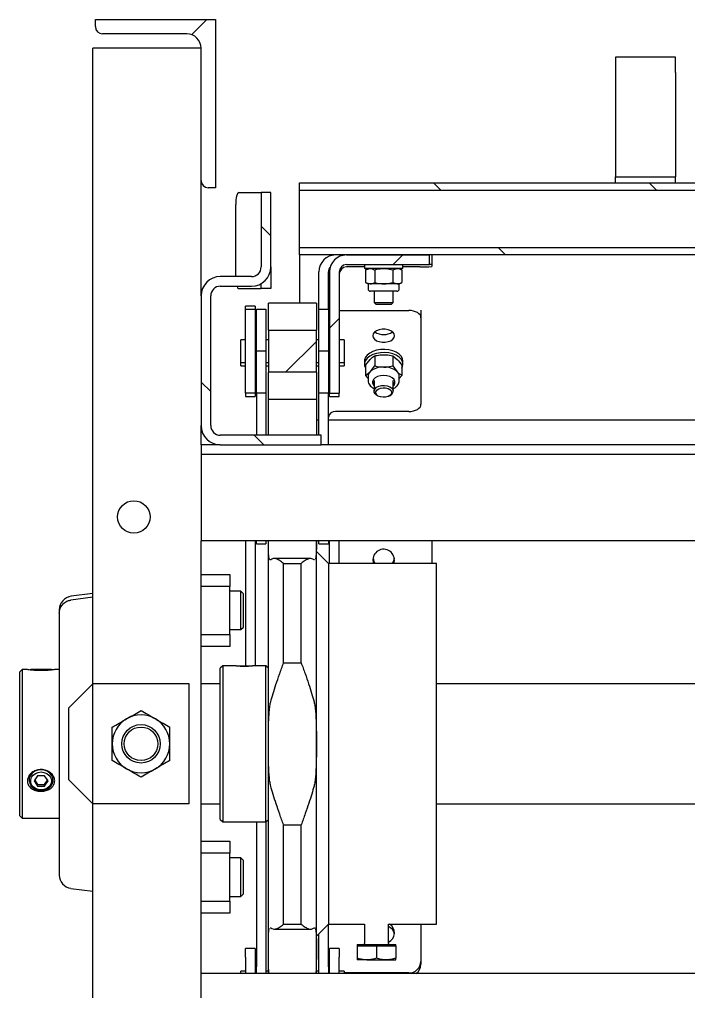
# Model space of a CAD drawing. Header units: millimetres. Extents: x 0 to 11880, y 0 to 8400.
# Drawn here: x 1480.4 to 1758.9, y 5195.1 to 5599.5 of the extents above; entities that cross this region are included whole.
import ezdxf

# ---------------------------------------------------------------- set-up
doc = ezdxf.new("R2010")
doc.units = ezdxf.units.MM
doc.header["$LTSCALE"] = 20

msp = doc.modelspace()

# ---------------------------------------------------------------- hatches: boundary and pattern name
at = {"linetype": 'Continuous', "lineweight": 18}
h = msp.add_hatch(dxfattribs=at)
h.set_pattern_fill('ANSI31', scale=20, style=0)
edge = h.paths.add_edge_path(flags=0)
edge.add_line((1562.02, 5599.53), (1512.02, 5599.53))
edge.add_line((1512.02, 5599.53), (1512.02, 5596.53))
edge.add_arc((1515.02, 5596.53), 3, 180, 270)
edge.add_line((1515.02, 5593.53), (1550.02, 5593.53))
edge.add_arc((1550.02, 5587.53), 6, 0, 90, ccw=False)
edge.add_line((1556.02, 5587.53), (1556.02, 5532.53))
edge.add_arc((1559.02, 5532.53), 3, 180, 270)
edge.add_line((1559.02, 5529.53), (1562.02, 5529.53))
edge.add_line((1562.02, 5529.53), (1562.02, 5599.53))
h = msp.add_hatch(dxfattribs=at)
h.set_pattern_fill('ANSI31', scale=20, angle=90, style=0)
h.paths.add_polyline_path([(1597.02, 5528.52), (1977.02, 5528.52), (1977.02, 5531.52), (1597.02, 5531.52)], flags=0)
h = msp.add_hatch(dxfattribs=at)
h.set_pattern_fill('ANSI31', scale=20, angle=90, style=0)
edge = h.paths.add_edge_path(flags=0)
edge.add_line((1564.02, 5422.53), (1606.02, 5422.53))
edge.add_line((1606.02, 5422.53), (1606.02, 5426.53))
edge.add_line((1606.02, 5426.53), (1564.02, 5426.53))
edge.add_arc((1564.02, 5430.53), 4, 180, 270, ccw=False)
edge.add_line((1560.02, 5430.53), (1560.02, 5484.53))
edge.add_arc((1564.02, 5484.53), 4, 90, 180, ccw=False)
edge.add_line((1564.02, 5488.53), (1577.02, 5488.53))
edge.add_arc((1577.02, 5496.53), 8, 270, 360)
edge.add_line((1585.02, 5496.53), (1585.02, 5527.53))
edge.add_line((1585.02, 5527.53), (1581.02, 5527.53))
edge.add_line((1581.02, 5527.53), (1581.02, 5496.53))
edge.add_arc((1577.02, 5496.53), 4, 270, 360, ccw=False)
edge.add_line((1577.02, 5492.53), (1564.02, 5492.53))
edge.add_arc((1564.02, 5484.53), 8, 90, 180)
edge.add_line((1556.02, 5484.53), (1556.02, 5430.53))
edge.add_arc((1564.02, 5430.53), 8, 180, 270)
h = msp.add_hatch(dxfattribs=at)
h.set_pattern_fill('ANSI31', scale=20, angle=90, style=0)
h.paths.add_polyline_path([(1597.02, 5501.52), (1977.02, 5501.52), (1977.02, 5504.52), (1597.02, 5504.52)], flags=0)
h = msp.add_hatch(dxfattribs=at)
h.set_pattern_fill('ANSI31', scale=20, style=0)
edge = h.paths.add_edge_path(flags=0)
edge.add_line((1609.52, 5494.52), (1609.52, 5444.02))
edge.add_line((1609.52, 5444.02), (1613.52, 5444.02))
edge.add_line((1613.52, 5444.02), (1613.52, 5494.52))
edge.add_arc((1616.52, 5494.52), 3, 90, 180, ccw=False)
edge.add_line((1616.52, 5497.52), (1651.14, 5497.52))
edge.add_line((1651.14, 5497.52), (1651.14, 5501.52))
edge.add_line((1651.14, 5501.52), (1616.52, 5501.52))
edge.add_arc((1616.52, 5494.52), 7, 90, 180)
h = msp.add_hatch(dxfattribs=at)
h.set_pattern_fill('ANSI31', scale=20, style=0)
h.paths.add_polyline_path([(1574.52, 5479.02), (1574.52, 5444.02), (1578.52, 5444.02), (1578.52, 5479.02)], flags=0)
h = msp.add_hatch(dxfattribs=at)
h.set_pattern_fill('ANSI31', scale=20, style=0)
h.paths.add_polyline_path([(1584.02, 5452.72), (1604.02, 5452.72), (1604.02, 5470.31), (1584.02, 5470.31)], flags=0)
h = msp.add_hatch(dxfattribs=at)
h.set_pattern_fill('ANSI31', scale=20, style=0)
h.paths.add_polyline_path([(1604.02, 5441.53), (1584.02, 5441.53), (1584.02, 5426.53), (1604.02, 5426.53)], flags=0)

# ---------------------------------------------------------------- linework, layer by layer
at = {"color": 7, "linetype": 'Continuous', "lineweight": 25}
for p, q in [((1512.02, 5596.53), (1512.02, 5599.53)), ((1512.02, 5599.53), (1562.02, 5599.53)), ((1562.02, 5599.53), (1562.02, 5529.53)), ((1550.02, 5593.53), (1515.02, 5593.53)), ((1511.02, 5323.13), (1511.02, 5587.53)), ((1556.02, 5587.53), (1511.02, 5587.53)), ((1556.02, 5532.53), (1556.02, 5587.53)), ((1753.52, 5583.78), (1728.52, 5583.78)), ((1728.52, 5583.78), (1728.52, 5577.43)), ((1753.52, 5577.43), (1753.52, 5583.78)), ((1728.52, 5577.43), (1728.52, 5534.05)), ((1753.52, 5577.43), (1753.52, 5534.05)), ((1728.52, 5534.05), (1753.52, 5534.05)), ((1728.52, 5531.52), (1728.52, 5534.05)), ((1753.52, 5531.52), (1753.52, 5534.05)), ((1556.02, 5484.53), (1556.02, 5532.53)), ((1562.02, 5529.53), (1559.02, 5529.53)), ((1597.02, 5528.52), (1597.02, 5531.52)), ((1597.02, 5531.52), (1977.02, 5531.52)), ((1571.73, 5527.53), (1580.85, 5527.53)), ((1580.85, 5527.53), (1581.02, 5527.53)), ((1581.02, 5527.53), (1581.02, 5496.53)), ((1585.02, 5527.53), (1581.02, 5527.53)), ((1585.02, 5496.53), (1585.02, 5527.53)), ((1597.02, 5528.52), (1977.02, 5528.52)), ((1597.02, 5525.52), (1597.02, 5528.52)), ((1597.02, 5507.52), (1597.02, 5525.52)), ((1570.44, 5492.53), (1570.44, 5522.53)), ((1597.02, 5504.52), (1597.02, 5507.52)), ((1597.02, 5501.52), (1597.02, 5504.52)), ((1977.02, 5504.52), (1597.02, 5504.52)), ((1977.02, 5501.52), (1597.02, 5501.52)), ((1597.02, 5501.52), (1597.02, 5495.42)), ((1616.52, 5501.52), (1651.14, 5501.52)), ((1651.14, 5497.52), (1651.14, 5501.52)), ((1652.02, 5501.52), (1652.02, 5497.52)), ((1616.52, 5497.52), (1651.14, 5497.52)), ((1624.02, 5497.52), (1624.02, 5495.92)), ((1640.02, 5495.92), (1640.02, 5497.52)), ((1652.02, 5497.52), (1651.14, 5497.52)), ((1652.02, 5497.52), (1652.02, 5496.68)), ((1585.02, 5496.53), (1585.02, 5487.53)), ((1597.02, 5495.42), (1597.02, 5487.02)), ((1605.02, 5479.02), (1605.02, 5494.52)), ((1609.02, 5479.02), (1609.02, 5494.52)), ((1609.58, 5496.26), (1609.52, 5495.35)), ((1609.52, 5494.52), (1609.52, 5444.02)), ((1613.52, 5494.52), (1613.52, 5444.02)), ((1624.02, 5496.55), (1616.52, 5496.55)), ((1640.02, 5495.92), (1624.02, 5495.92)), ((1625.52, 5495.92), (1624.51, 5495.34)), ((1624.51, 5495.34), (1626.39, 5495.92)), ((1624.51, 5495.34), (1624.51, 5490.06)), ((1628.27, 5495.34), (1628.27, 5490.06)), ((1635.77, 5495.34), (1637.65, 5495.92)), ((1635.77, 5495.34), (1635.77, 5490.06)), ((1639.52, 5495.34), (1638.52, 5495.92)), ((1639.52, 5495.34), (1639.52, 5490.06)), ((1647.02, 5496.55), (1640.02, 5496.55)), ((1577.02, 5492.53), (1564.02, 5492.53)), ((1581.02, 5487.53), (1581.02, 5489.6)), ((1624.51, 5490.06), (1625.52, 5489.48)), ((1624.51, 5490.06), (1626.39, 5489.48)), ((1625.52, 5489.48), (1625.52, 5487.44)), ((1626.39, 5489.48), (1625.52, 5489.48)), ((1632.02, 5489.48), (1626.39, 5489.48)), ((1637.65, 5489.48), (1632.02, 5489.48)), ((1635.77, 5490.06), (1637.65, 5489.48)), ((1638.52, 5489.48), (1637.65, 5489.48)), ((1638.52, 5489.48), (1639.52, 5490.06)), ((1638.52, 5487.44), (1638.52, 5489.48)), ((1564.02, 5488.53), (1577.02, 5488.53)), ((1571.73, 5487.53), (1580.85, 5487.53)), ((1581.02, 5487.53), (1580.85, 5487.53)), ((1585.02, 5487.53), (1581.02, 5487.53)), ((1597.02, 5487.02), (1597.02, 5481.52)), ((1637.5, 5486.42), (1626.54, 5486.42)), ((1628.02, 5486.42), (1628.02, 5481.81)), ((1636.02, 5481.81), (1636.02, 5486.42)), ((1556.02, 5484.53), (1556.02, 5430.53)), ((1560.02, 5430.53), (1560.02, 5484.53)), ((1604.02, 5481.52), (1584.02, 5481.52)), ((1584.02, 5470.31), (1584.02, 5481.52)), ((1604.02, 5481.52), (1604.02, 5470.31)), ((1628.02, 5481.81), (1628.71, 5481.12)), ((1628.02, 5481.81), (1636.02, 5481.81)), ((1628.71, 5481.12), (1635.33, 5481.12)), ((1635.33, 5481.12), (1636.02, 5481.81)), ((1578.52, 5480.23), (1574.52, 5480.23)), ((1574.52, 5479.02), (1574.52, 5480.23)), ((1574.52, 5479.02), (1578.52, 5479.02)), ((1574.52, 5444.02), (1574.52, 5479.02)), ((1578.52, 5480.23), (1578.52, 5479.02)), ((1578.52, 5479.02), (1578.52, 5444.02)), ((1579.02, 5461.52), (1579.02, 5479.02)), ((1579.02, 5479.02), (1583.02, 5479.02)), ((1583.02, 5479.02), (1583.02, 5461.52)), ((1605.02, 5461.52), (1605.02, 5479.02)), ((1605.02, 5479.02), (1609.02, 5479.02)), ((1609.02, 5479.02), (1609.02, 5461.52)), ((1613.52, 5478.42), (1642.52, 5478.42)), ((1647.52, 5478.61), (1647.52, 5475.42)), ((1647.52, 5475.42), (1647.52, 5439.4)), ((1584.02, 5470.31), (1604.02, 5470.31)), ((1584.02, 5470.31), (1584.02, 5452.72)), ((1604.02, 5452.72), (1604.02, 5470.31)), ((1574.52, 5466.27), (1572.52, 5466.27)), ((1572.52, 5456.77), (1572.52, 5466.27)), ((1579.02, 5466.27), (1578.52, 5466.27)), ((1584.02, 5466.27), (1583.02, 5466.27)), ((1605.02, 5466.27), (1604.02, 5466.27)), ((1609.52, 5466.27), (1609.02, 5466.27)), ((1615.52, 5466.27), (1613.52, 5466.27)), ((1615.52, 5466.27), (1615.52, 5456.77)), ((1583.02, 5461.52), (1579.02, 5461.52)), ((1579.02, 5444.02), (1579.02, 5461.52)), ((1583.02, 5461.52), (1583.02, 5444.02)), ((1609.02, 5461.52), (1605.02, 5461.52)), ((1605.02, 5444.02), (1605.02, 5461.52)), ((1609.02, 5461.52), (1609.02, 5444.02)), ((1572.52, 5456.77), (1574.52, 5456.77)), ((1572.52, 5455.41), (1572.52, 5456.77)), ((1578.52, 5456.77), (1579.02, 5456.77)), ((1583.02, 5456.77), (1584.02, 5456.77)), ((1604.02, 5456.77), (1605.02, 5456.77)), ((1609.02, 5456.77), (1609.52, 5456.77)), ((1613.52, 5456.77), (1615.52, 5456.77)), ((1615.52, 5456.77), (1615.52, 5455.41)), ((1624.02, 5457.41), (1624.02, 5456.13)), ((1624.51, 5455.67), (1626.39, 5458.08)), ((1628.27, 5459.57), (1628.27, 5455.35)), ((1635.77, 5459.57), (1637.65, 5458.08)), ((1635.77, 5459.57), (1635.77, 5455.35)), ((1640.02, 5456.13), (1640.02, 5457.41)), ((1572.52, 5455.41), (1574.52, 5455.41)), ((1578.52, 5455.41), (1579.02, 5455.41)), ((1583.02, 5455.41), (1584.02, 5455.41)), ((1604.02, 5452.72), (1584.02, 5452.72)), ((1584.02, 5441.53), (1584.02, 5452.72)), ((1604.02, 5455.41), (1605.02, 5455.41)), ((1604.02, 5452.72), (1604.02, 5441.53)), ((1609.02, 5455.41), (1609.52, 5455.41)), ((1613.52, 5455.41), (1615.52, 5455.41)), ((1615.52, 5455.41), (1615.52, 5455.41)), ((1624.51, 5455.67), (1624.51, 5451.45)), ((1624.51, 5451.45), (1626.39, 5452.93)), ((1635.77, 5455.35), (1637.65, 5452.93)), ((1639.52, 5455.67), (1639.52, 5451.45)), ((1625.52, 5450.13), (1624.51, 5451.45)), ((1625.52, 5450.98), (1625.52, 5449.35)), ((1628.02, 5449.35), (1628.02, 5444.85)), ((1636.02, 5444.85), (1636.02, 5449.35)), ((1639.52, 5451.45), (1638.52, 5450.15)), ((1638.52, 5449.35), (1638.52, 5450.98)), ((1627.75, 5446.05), (1628.02, 5445.67)), ((1636.02, 5445.67), (1636.31, 5446.1)), ((1578.52, 5444.02), (1574.52, 5444.02)), ((1574.52, 5444.02), (1574.52, 5442.7)), ((1574.52, 5442.69), (1574.52, 5442.7)), ((1574.52, 5442.69), (1578.52, 5442.69)), ((1578.52, 5444.02), (1578.52, 5442.7)), ((1578.52, 5442.7), (1578.52, 5442.69)), ((1583.02, 5444.02), (1579.02, 5444.02)), ((1579.02, 5444.02), (1579.02, 5426.53)), ((1583.02, 5444.02), (1583.02, 5426.53)), ((1584.02, 5426.53), (1584.02, 5441.53)), ((1584.02, 5441.53), (1604.02, 5441.53)), ((1604.02, 5441.53), (1604.02, 5426.53)), ((1605.02, 5426.53), (1605.02, 5444.02)), ((1609.02, 5444.02), (1605.02, 5444.02)), ((1609.02, 5422.53), (1609.02, 5444.02)), ((1609.52, 5444.02), (1613.52, 5444.02)), ((1609.52, 5442.7), (1609.52, 5444.02)), ((1609.52, 5442.69), (1609.52, 5442.7)), ((1609.52, 5442.69), (1613.52, 5442.69)), ((1613.52, 5442.7), (1613.52, 5444.02)), ((1613.52, 5442.7), (1613.52, 5442.69)), ((1629.37, 5443.04), (1629.83, 5442.8)), ((1634.21, 5442.8), (1634.66, 5443.04)), ((1642.52, 5436.4), (1612.02, 5436.4)), ((1604.02, 5433), (1605.02, 5433)), ((1609.02, 5433), (1965.02, 5433)), ((1556.02, 5422.53), (1556.02, 5430.53)), ((1606.02, 5426.53), (1564.02, 5426.53)), ((1604.02, 5426.53), (1584.02, 5426.53)), ((1606.02, 5422.53), (1606.02, 5426.53)), ((1564.02, 5422.53), (1556.02, 5422.53)), ((1556.02, 5422.53), (1556.02, 5421.53)), ((1556.02, 5421.53), (1556.02, 5418.53)), ((1564.02, 5422.53), (1606.02, 5422.53)), ((1968.02, 5422.53), (1606.02, 5422.53)), ((2018.02, 5418.53), (1556.02, 5418.53)), ((1556.02, 5418.53), (1556.02, 5412.53)), ((1556.02, 5412.53), (1556.02, 5385.53)), ((1556.02, 5385.53), (1556.02, 5382.53)), ((1556.02, 5152.75), (1556.02, 5382.53)), ((2018.02, 5382.53), (1556.02, 5382.53)), ((1574.52, 5382.53), (1574.52, 5330.63)), ((1578.52, 5382.53), (1578.52, 5330.63)), ((1579.02, 5381.31), (1579.02, 5382.53)), ((1579.02, 5381.31), (1583.02, 5381.31)), ((1583.02, 5382.53), (1583.02, 5381.31)), ((1584.02, 5298.13), (1584.02, 5382.53)), ((1604.02, 5298.13), (1604.02, 5382.53)), ((1605.02, 5381.31), (1605.02, 5382.53)), ((1605.02, 5381.31), (1609.02, 5381.31)), ((1609.02, 5382.53), (1609.02, 5381.31)), ((1609.52, 5373.13), (1609.52, 5382.53)), ((1613.52, 5373.13), (1613.52, 5382.53)), ((1652.02, 5382.53), (1652.02, 5373.13)), ((1609.02, 5373.13), (1604.02, 5378.13)), ((1585.01, 5374.72), (1584.78, 5374.69)), ((1601.69, 5375.2), (1586.34, 5375.2)), ((1590.37, 5331.89), (1590.37, 5373.18)), ((1590.37, 5373.18), (1597.67, 5373.18)), ((1597.67, 5331.89), (1597.67, 5373.18)), ((1654.02, 5373.13), (1609.02, 5373.13)), ((1609.02, 5373.13), (1609.02, 5223.13)), ((1654.02, 5223.13), (1654.02, 5373.13)), ((1556.02, 5368.63), (1568.02, 5368.63)), ((1568.02, 5368.63), (1568.02, 5363.63)), ((1568.02, 5363.63), (1556.02, 5363.63)), ((1568.02, 5343.63), (1568.02, 5363.63)), ((1511.02, 5360.73), (1501.94, 5359.54)), ((1572.62, 5361.63), (1568.02, 5361.63)), ((1573.72, 5360.53), (1572.62, 5361.63)), ((1572.62, 5345.63), (1572.62, 5361.63)), ((1573.72, 5346.73), (1573.72, 5360.53)), ((1511.02, 5359.18), (1501.84, 5357.97)), ((1497.02, 5353.93), (1497.02, 5352.43)), ((1497.02, 5352.43), (1497.02, 5243.51)), ((1556.02, 5343.63), (1568.02, 5343.63)), ((1568.02, 5345.63), (1572.62, 5345.63)), ((1568.02, 5343.63), (1568.02, 5338.63)), ((1572.62, 5345.63), (1573.72, 5346.73)), ((1568.02, 5338.63), (1556.02, 5338.63)), ((1590.37, 5331.89), (1597.67, 5331.89)), ((1481.52, 5329.03), (1480.42, 5327.93)), ((1480.42, 5327.93), (1480.42, 5268.33)), ((1483.75, 5329.03), (1481.52, 5329.03)), ((1481.52, 5329.03), (1481.52, 5267.23)), ((1485.1, 5329.03), (1484.93, 5328.86)), ((1489.42, 5329.03), (1485.1, 5329.03)), ((1493.74, 5329.03), (1489.42, 5329.03)), ((1493.91, 5328.86), (1493.74, 5329.03)), ((1497.02, 5329.03), (1495.03, 5329.03)), ((1565.02, 5330.63), (1564.02, 5329.63)), ((1564.02, 5266.63), (1564.02, 5329.63)), ((1570.62, 5330.63), (1565.02, 5330.63)), ((1565.02, 5330.63), (1565.02, 5265.63)), ((1570.71, 5330.63), (1577.33, 5330.63)), ((1583.02, 5330.63), (1577.38, 5330.63)), ((1584.02, 5329.63), (1583.02, 5330.63)), ((1583.02, 5265.63), (1583.02, 5330.63)), ((1511.02, 5323.13), (1501.02, 5313.13)), ((1511.02, 5273.13), (1511.02, 5323.13)), ((1551.02, 5323.13), (1511.02, 5323.13)), ((1551.02, 5273.13), (1551.02, 5323.13)), ((1564.02, 5323.13), (1556.02, 5323.13)), ((1920.02, 5323.13), (1654.02, 5323.13)), ((1501.02, 5283.13), (1501.02, 5313.13)), ((1584.02, 5213.26), (1584.02, 5298.13)), ((1604.02, 5213.26), (1604.02, 5298.13)), ((1487.98, 5284.84), (1486.53, 5282.68)), ((1486.53, 5282.68), (1487.98, 5280.51)), ((1486.78, 5283.05), (1487.98, 5281.25)), ((1490.86, 5284.84), (1487.98, 5284.84)), ((1492.31, 5282.68), (1490.86, 5284.84)), ((1490.86, 5281.25), (1492.06, 5283.05)), ((1490.86, 5280.51), (1492.31, 5282.68)), ((1501.02, 5283.13), (1511.02, 5273.13)), ((1487.98, 5280.51), (1487.98, 5281.25)), ((1487.98, 5281.25), (1490.86, 5281.25)), ((1487.98, 5280.51), (1490.86, 5280.51)), ((1490.86, 5280.51), (1490.86, 5281.25)), ((1511.02, 4947.53), (1511.02, 5273.13)), ((1551.02, 5273.13), (1511.02, 5273.13)), ((1556.02, 5273.13), (1564.02, 5273.13)), ((1654.02, 5273.13), (1920.02, 5273.13)), ((1480.42, 5268.33), (1481.52, 5267.23)), ((1481.52, 5267.23), (1497.02, 5267.23)), ((1564.02, 5266.63), (1565.02, 5265.63)), ((1583.02, 5265.63), (1584.02, 5266.63)), ((1565.02, 5265.63), (1583.02, 5265.63)), ((1579.02, 5265.63), (1579.02, 5205.3)), ((1583.02, 5265.63), (1583.02, 5205.3)), ((1590.37, 5264.37), (1597.67, 5264.37)), ((1590.37, 5223.08), (1590.37, 5264.37)), ((1597.67, 5223.08), (1597.67, 5264.37)), ((1556.02, 5257.63), (1568.02, 5257.63)), ((1568.02, 5257.63), (1568.02, 5252.63)), ((1568.02, 5252.63), (1556.02, 5252.63)), ((1568.02, 5232.63), (1568.02, 5252.63)), ((1572.62, 5250.63), (1568.02, 5250.63)), ((1573.72, 5249.53), (1572.62, 5250.63)), ((1572.62, 5234.63), (1572.62, 5250.63)), ((1573.72, 5235.73), (1573.72, 5249.53)), ((1501.84, 5238), (1511.02, 5236.8)), ((1568.02, 5234.63), (1572.62, 5234.63)), ((1572.62, 5234.63), (1573.72, 5235.73)), ((1556.02, 5232.63), (1568.02, 5232.63)), ((1568.02, 5232.63), (1568.02, 5227.63)), ((1568.02, 5227.63), (1556.02, 5227.63)), ((1590.37, 5223.08), (1597.67, 5223.08)), ((1604.02, 5218.13), (1609.02, 5223.13)), ((1609.02, 5223.13), (1624.02, 5223.13)), ((1609.02, 5205.3), (1609.02, 5223.13)), ((1624.02, 5223.13), (1624.02, 5215.03)), ((1634.02, 5223.13), (1654.02, 5223.13)), ((1634.02, 5215.03), (1634.02, 5223.13)), ((1647.52, 5223.13), (1647.52, 5207.6)), ((1586.35, 5221.06), (1601.69, 5221.06)), ((1603.03, 5221.53), (1603.26, 5221.57)), ((1605.02, 5205.3), (1605.02, 5219.13)), ((1621.02, 5214.63), (1621.02, 5214.03)), ((1621.02, 5214.63), (1637.02, 5214.63)), ((1621.02, 5214.03), (1621.02, 5208.94)), ((1621.02, 5214.03), (1625.02, 5214.03)), ((1625.02, 5214.03), (1629.02, 5214.03)), ((1629.02, 5214.03), (1629.02, 5208.94)), ((1629.02, 5214.03), (1633.02, 5214.03)), ((1633.02, 5214.03), (1637.02, 5214.03)), ((1637.02, 5214.03), (1637.02, 5214.63)), ((1637.02, 5214.03), (1637.02, 5208.94)), ((1578.52, 5212.94), (1574.52, 5212.94)), ((1574.52, 5209.34), (1574.52, 5212.94)), ((1578.52, 5212.94), (1578.52, 5209.34)), ((1584.02, 5202.53), (1584.02, 5213.26)), ((1604.02, 5202.53), (1604.02, 5213.26)), ((1613.52, 5212.95), (1609.52, 5212.95)), ((1609.52, 5209.34), (1609.52, 5212.95)), ((1613.52, 5212.95), (1613.52, 5209.34)), ((1574.52, 5209.34), (1574.52, 5202.53)), ((1578.52, 5209.34), (1578.52, 5202.53)), ((1609.52, 5202.53), (1609.52, 5209.34)), ((1613.52, 5202.53), (1613.52, 5209.34)), ((1625.02, 5208.23), (1621.02, 5208.23)), ((1625.02, 5208.23), (1633.02, 5208.23)), ((1633.02, 5208.23), (1637.02, 5208.23)), ((1647.52, 5207.6), (1647.52, 5206.39)), ((2018.02, 5202.53), (1556.02, 5202.53)), ((1574.52, 5203.49), (1572.52, 5203.49)), ((1572.52, 5202.53), (1572.52, 5203.49)), ((1579.02, 5203.49), (1578.52, 5203.49)), ((1579.02, 5202.53), (1579.02, 5205.3)), ((1583.02, 5205.3), (1583.02, 5202.53)), ((1584.02, 5203.49), (1583.02, 5203.49)), ((1605.02, 5203.49), (1604.02, 5203.49)), ((1605.02, 5202.53), (1605.02, 5205.3)), ((1609.02, 5205.3), (1609.02, 5202.53)), ((1609.52, 5203.49), (1609.02, 5203.49)), ((1615.52, 5203.49), (1613.52, 5203.49)), ((1615.52, 5203.49), (1615.52, 5202.53)), ((1642.52, 5202.84), (1615.52, 5202.84))]:
    msp.add_line(p, q, dxfattribs=at)
at = {"color": 7, "linetype": 'Continuous', "lineweight": 25, "flags": 128}
for points in [[(1571.73, 5527.53), (1571.48, 5527.43), (1571.24, 5527.15), (1571.01, 5526.68), (1570.82, 5526.06), (1570.66, 5525.3), (1570.54, 5524.44), (1570.46, 5523.5), (1570.44, 5522.53)], [(1570.96, 5488.53), (1571.01, 5488.37), (1571.24, 5487.91), (1571.48, 5487.62), (1571.73, 5487.53)], [(1609.52, 5481.25), (1609.34, 5481.19), (1609.02, 5481.08)], [(1647.52, 5475.42), (1647.42, 5476), (1647.14, 5476.56), (1646.68, 5477.08), (1646.05, 5477.54), (1645.3, 5477.91), (1644.43, 5478.19), (1643.49, 5478.36), (1642.52, 5478.42)], [(1627.52, 5467.91), (1627.7, 5467.15), (1628.23, 5466.45), (1629.07, 5465.87), (1630.15, 5465.46), (1631.38, 5465.24), (1632.66, 5465.24), (1633.89, 5465.46), (1634.97, 5465.87), (1635.8, 5466.45), (1636.34, 5467.15), (1636.52, 5467.91), (1636.34, 5468.67), (1635.8, 5469.37), (1634.97, 5469.95), (1633.89, 5470.37), (1632.66, 5470.59), (1631.38, 5470.59), (1630.15, 5470.37), (1629.07, 5469.95), (1628.23, 5469.37), (1627.7, 5468.67), (1627.52, 5467.91)], [(1640.02, 5457.41), (1639.83, 5458.44), (1639.28, 5459.43), (1638.39, 5460.32), (1637.2, 5461.07), (1635.77, 5461.65), (1634.16, 5462.04), (1632.45, 5462.21), (1630.72, 5462.15), (1629.06, 5461.87), (1627.53, 5461.39), (1626.21, 5460.71), (1625.16, 5459.89), (1624.44, 5458.94), (1624.07, 5457.93), (1624.02, 5457.41)], [(1640.02, 5456.13), (1639.83, 5457.16), (1639.28, 5458.15), (1638.39, 5459.04), (1637.2, 5459.79), (1635.77, 5460.37), (1634.16, 5460.76), (1632.45, 5460.93), (1630.72, 5460.87), (1629.06, 5460.59), (1627.53, 5460.11), (1626.21, 5459.43), (1625.16, 5458.61), (1624.44, 5457.66), (1624.07, 5456.65), (1624.07, 5455.61), (1624.44, 5454.6), (1624.51, 5454.47)], [(1639.52, 5454.47), (1639.83, 5455.1), (1640.02, 5456.13)], [(1636.02, 5447.04), (1636.31, 5447.36), (1636.69, 5448.13), (1636.69, 5448.94), (1636.31, 5449.71), (1635.58, 5450.39), (1634.57, 5450.91), (1633.35, 5451.25), (1632.02, 5451.36), (1630.69, 5451.25), (1629.47, 5450.91), (1628.46, 5450.39), (1627.73, 5449.71), (1627.35, 5448.94), (1627.35, 5448.13), (1627.73, 5447.36), (1628.02, 5447.04)], [(1627.35, 5448.94), (1627.73, 5448.17), (1628.02, 5447.85)], [(1636.02, 5447.85), (1636.31, 5448.17), (1636.68, 5448.94)], [(1629.37, 5443.04), (1629.09, 5443.21), (1628.42, 5443.8), (1628.06, 5444.49), (1628.06, 5445.2), (1628.42, 5445.89), (1629.09, 5446.48), (1630.02, 5446.93), (1631.13, 5447.19), (1632.32, 5447.24), (1633.48, 5447.08), (1634.51, 5446.72), (1635.32, 5446.2), (1635.84, 5445.55), (1636.02, 5444.85), (1636.02, 5444.85)], [(1635.33, 5444.29), (1635.15, 5443.65), (1634.63, 5443.07), (1633.83, 5442.63), (1632.83, 5442.37), (1631.75, 5442.31), (1630.69, 5442.47), (1629.78, 5442.83), (1629.11, 5443.35), (1628.75, 5443.97), (1628.75, 5444.62), (1629.11, 5445.24), (1629.78, 5445.76), (1630.69, 5446.11), (1631.75, 5446.27), (1632.83, 5446.22), (1633.83, 5445.96), (1634.63, 5445.51), (1635.15, 5444.94), (1635.33, 5444.29)], [(1642.52, 5436.4), (1643.49, 5436.46), (1644.43, 5436.63), (1645.3, 5436.91), (1646.05, 5437.28), (1646.68, 5437.74), (1647.14, 5438.26), (1647.42, 5438.82), (1647.52, 5439.4)], [(1627.52, 5374.74), (1627.7, 5373.53), (1627.85, 5373.13)], [(1489.42, 5287.35), (1488.07, 5287.18), (1486.82, 5286.71), (1485.76, 5285.97), (1484.98, 5285.01), (1484.52, 5283.9), (1484.43, 5282.72), (1484.71, 5281.57), (1485.33, 5280.52), (1486.26, 5279.66), (1487.43, 5279.04), (1488.74, 5278.73), (1490.1, 5278.73), (1491.41, 5279.04), (1492.57, 5279.66), (1493.5, 5280.52), (1494.13, 5281.57), (1494.41, 5282.72), (1494.31, 5283.9), (1493.86, 5285.01), (1493.07, 5285.97), (1492.02, 5286.71), (1490.77, 5287.18), (1489.42, 5287.35)], [(1489.42, 5278.93), (1488.2, 5279.08), (1487.08, 5279.53), (1486.15, 5280.23), (1485.49, 5281.12), (1485.14, 5282.14), (1485.14, 5283.21), (1485.49, 5284.23), (1486.15, 5285.13), (1487.08, 5285.83), (1488.2, 5286.27), (1489.42, 5286.42), (1490.64, 5286.27), (1491.76, 5285.83), (1492.69, 5285.13), (1493.35, 5284.23), (1493.7, 5283.21), (1493.7, 5282.14), (1493.35, 5281.12), (1492.69, 5280.23), (1491.76, 5279.53), (1490.64, 5279.08), (1489.42, 5278.93)], [(1609.02, 5203.75), (1609.08, 5203.57), (1609.15, 5203.49)]]:
    msp.add_lwpolyline(points, dxfattribs=at)
at = {"color": 7, "linetype": 'Continuous', "lineweight": 25}
for centre, radius in [((1528.02, 5392.53), 6.75), ((1531.02, 5298.13), 8), ((1531.02, 5298.13), 7)]:
    msp.add_circle(centre, radius, dxfattribs=at)
for centre, radius, start, end in [((1515.02, 5596.53), 3, 180, 270), ((1550.02, 5587.53), 6, 0, 90), ((1559.02, 5532.53), 3, 180, 270), ((1612.02, 5494.52), 7, 90, 180), ((1616.52, 5494.52), 7, 90, 180), ((1616.52, 5494.52), 3, 90, 180), ((1577.02, 5496.53), 4, 270, 0), ((1577.02, 5496.53), 8, 270, 0), ((1612.02, 5494.52), 3, 137.0107, 180), ((1616.52, 5493.55), 3, 89.9905, 179.9905), ((1648.27, 5545.29), 48.75, 268.5317, 274.4127), ((1564.02, 5484.53), 8, 90, 180), ((1564.02, 5484.53), 4, 90, 180), ((1626.54, 5487.44), 1.02, 180, 270), ((1637.5, 5487.44), 1.02, 270, 0), ((1611.1, 5475.99), 2.08, 139.3857, 179.3056), ((1631.76, 5474.08), 5.67, 233.5883, 272.6237), ((1632.28, 5474.08), 5.67, 267.3763, 306.4117), ((1628.35, 5450.89), 2.83, 133.7857, 178.0978), ((1631.63, 5446.92), 7.98, 87.1802, 131.0438), ((1632.41, 5446.92), 7.98, 48.9562, 92.8198), ((1635.69, 5450.89), 2.83, 1.9022, 46.2143), ((1633.82, 5445.09), 2.21, 292.3591, 353.7054), ((1611.75, 5433.67), 2.75, 84.3632, 172.9462), ((1564.02, 5430.53), 8, 180, 270), ((1564.02, 5430.53), 4, 180, 270), ((1631.99, 5374.64), 4.47, 340.1448, 178.7818), ((1631.72, 5375.99), 4.2, 188.73, 222.8661), ((1632.32, 5375.99), 4.2, 317.1339, 351.27), ((1502.68, 5353.93), 5.66, 97.5, 180), ((1574.02, 5363.03), 32.58, 264.0105, 275.915), ((1531.02, 5298.13), 12, 120, 180), ((1531.02, 5298.13), 12, 60, 120), ((1531.02, 5298.13), 12, 0, 60), ((1531.02, 5298.13), 12, 180, 240), ((1531.02, 5298.13), 12, 300, 0), ((1531.02, 5298.13), 12, 240, 300), ((1502.57, 5243.51), 5.55, 180, 262.5), ((1632.31, 5219.5), 4.2, 294.0579, 59.5753), ((1632.23, 5218.23), 4.29, 9.0088, 65.4211), ((1623.62, 5215.03), 0.4, 270, 0), ((1634.42, 5215.03), 0.4, 180, 270), ((1642.63, 5207.72), 4.89, 268.644, 358.5765), ((1642.81, 5206.43), 4.71, 304.1061, 359.5114)]:
    msp.add_arc(centre, radius, start, end, dxfattribs=at)
for points, knots in [([(1626.39, 5495.92), (1626.43, 5495.92), (1627.07, 5495.91), (1627.69, 5495.61), (1628.27, 5495.34)], [0, 0, 0, 0, 0.0702148, 1, 1, 1, 1]), ([(1628.27, 5495.34), (1628.58, 5495.42), (1629.8, 5495.76), (1631.08, 5495.85), (1632.02, 5495.92)], [0, 0, 0, 0, 0.257551, 1, 1, 1, 1]), ([(1632.02, 5495.92), (1632.36, 5495.91), (1633.63, 5495.88), (1634.87, 5495.56), (1635.77, 5495.34)], [0, 0, 0, 0, 0.268634, 1, 1, 1, 1]), ([(1637.65, 5495.92), (1637.69, 5495.92), (1638.33, 5495.91), (1638.95, 5495.61), (1639.52, 5495.34)], [0, 0, 0, 0, 0.070215, 1, 1, 1, 1]), ([(1626.39, 5489.48), (1626.43, 5489.48), (1627.07, 5489.49), (1627.69, 5489.78), (1628.27, 5490.06)], [0, 0, 0, 0, 0.070215, 1, 1, 1, 1]), ([(1628.27, 5490.06), (1628.58, 5489.97), (1629.8, 5489.63), (1631.08, 5489.54), (1632.02, 5489.48)], [0, 0, 0, 0, 0.2575513, 1, 1, 1, 1]), ([(1632.02, 5489.48), (1632.36, 5489.49), (1633.63, 5489.52), (1634.87, 5489.83), (1635.77, 5490.06)], [0, 0, 0, 0, 0.268634, 1, 1, 1, 1]), ([(1637.65, 5489.48), (1637.69, 5489.48), (1638.33, 5489.49), (1638.95, 5489.78), (1639.52, 5490.06)], [0, 0, 0, 0, 0.070215, 1, 1, 1, 1]), ([(1626.39, 5458.08), (1626.43, 5458.13), (1627.07, 5458.78), (1627.69, 5459.19), (1628.27, 5459.57)], [0, 0, 0, 0, 0.070215, 1, 1, 1, 1]), ([(1628.27, 5459.57), (1628.58, 5459.64), (1629.8, 5459.91), (1631.08, 5459.98), (1632.02, 5460.03)], [0, 0, 0, 0, 0.2575513, 1, 1, 1, 1]), ([(1632.02, 5460.03), (1632.36, 5460.03), (1633.63, 5460), (1634.87, 5459.75), (1635.77, 5459.57)], [0, 0, 0, 0, 0.268634, 1, 1, 1, 1]), ([(1637.65, 5458.08), (1637.69, 5458.04), (1638.33, 5457.37), (1638.95, 5456.49), (1639.52, 5455.67)], [0, 0, 0, 0, 0.0702148, 1, 1, 1, 1]), ([(1626.39, 5452.93), (1626.43, 5452.98), (1627.07, 5453.64), (1627.69, 5454.53), (1628.27, 5455.35)], [0, 0, 0, 0, 0.0702148, 1, 1, 1, 1]), ([(1628.27, 5455.35), (1628.58, 5455.28), (1629.8, 5455), (1631.08, 5454.93), (1632.02, 5454.88)], [0, 0, 0, 0, 0.257551, 1, 1, 1, 1]), ([(1632.02, 5454.88), (1632.36, 5454.89), (1633.63, 5454.91), (1634.87, 5455.16), (1635.77, 5455.35)], [0, 0, 0, 0, 0.268634, 1, 1, 1, 1]), ([(1637.65, 5452.93), (1637.69, 5452.89), (1638.33, 5452.23), (1638.95, 5451.82), (1639.52, 5451.45)], [0, 0, 0, 0, 0.070215, 1, 1, 1, 1]), ([(1625.54, 5449.33), (1625.53, 5449.29), (1625.48, 5448.92), (1625.7, 5448.23), (1626.17, 5447.35), (1626.95, 5446.59), (1627.58, 5446.11), (1628, 5445.94), (1628.02, 5445.93)], [0, 0, 0, 0, 0.032844, 0.265903, 0.496916, 0.735693, 0.985873, 1, 1, 1, 1]), ([(1636.02, 5445.96), (1636.23, 5446.06), (1636.84, 5446.36), (1637.57, 5447.01), (1638.18, 5447.86), (1638.5, 5448.66), (1638.48, 5449.16), (1638.48, 5449.34)], [0, 0, 0, 0, 0.140157, 0.406748, 0.641302, 0.866126, 1, 1, 1, 1]), ([(1584.64, 5374.66), (1584.54, 5374.79), (1584.35, 5375.05), (1584.19, 5376.14), (1584.09, 5377.71), (1584.03, 5379.8), (1584.02, 5381.5), (1584.02, 5382.47), (1584.02, 5382.53)], [0, 0, 0, 0, 0.1996497, 0.3936681, 0.5932929, 0.7877225, 0.9877433, 1, 1, 1, 1]), ([(1604.02, 5382.53), (1604.02, 5381.91), (1604.01, 5380.5), (1603.98, 5378.58), (1603.91, 5376.81), (1603.78, 5375.47), (1603.62, 5375.04), (1603.54, 5374.83)], [0, 0, 0, 0, 0.151726, 0.347121, 0.562877, 0.784925, 1, 1, 1, 1]), ([(1590.37, 5373.18), (1589.81, 5373.61), (1588.69, 5374.48), (1587.23, 5375.12), (1585.95, 5375.3), (1585.32, 5374.92), (1585.01, 5374.72)], [0, 0, 0, 0, 0.244841, 0.491556, 0.744588, 1, 1, 1, 1]), ([(1603.03, 5374.72), (1602.73, 5374.91), (1602.13, 5375.29), (1600.88, 5375.14), (1599.41, 5374.52), (1598.25, 5373.62), (1597.67, 5373.18)], [0, 0, 0, 0, 0.244509, 0.49122, 0.744545, 1, 1, 1, 1]), ([(1603.26, 5374.66), (1603.25, 5374.65), (1603.18, 5374.6), (1603.1, 5374.67), (1603.03, 5374.72)], [0, 0, 0, 0, 0.263971, 1, 1, 1, 1]), ([(1497.02, 5352.43), (1497.04, 5352.78), (1497.09, 5353.75), (1497.67, 5355.28), (1498.89, 5356.74), (1500.36, 5357.66), (1501.41, 5357.88), (1501.84, 5357.97)], [0, 0, 0, 0, 0.128184, 0.36429, 0.599732, 0.834046, 1, 1, 1, 1]), ([(1585.01, 5315.67), (1585.31, 5316.76), (1585.91, 5318.94), (1587.16, 5322.82), (1588.63, 5327.09), (1589.79, 5330.28), (1590.37, 5331.89)], [0, 0, 0, 0, 0.244509, 0.49122, 0.744545, 1, 1, 1, 1]), ([(1597.67, 5331.89), (1598.23, 5330.35), (1599.35, 5327.26), (1600.81, 5323.03), (1602.09, 5319.08), (1602.72, 5316.81), (1603.03, 5315.67)], [0, 0, 0, 0, 0.244841, 0.491556, 0.744588, 1, 1, 1, 1]), ([(1493.64, 5328.83), (1493.22, 5328.78), (1492.33, 5328.69), (1490.55, 5328.58), (1488.55, 5328.57), (1486.61, 5328.68), (1484.99, 5328.85), (1484.03, 5328.98), (1483.65, 5329.04), (1483.75, 5329.03), (1483.75, 5329.03)], [0, 0, 0, 0, 0.122778, 0.26625, 0.416964, 0.570379, 0.72199, 0.865941, 0.997532, 1, 1, 1, 1]), ([(1495.03, 5329.02), (1495.03, 5329.02), (1495.04, 5329.02), (1494.51, 5328.94), (1493.9, 5328.86), (1493.64, 5328.83)], [0, 0, 0, 0, 0.268276, 0.680091, 1, 1, 1, 1]), ([(1584.02, 5298.13), (1584.02, 5299.12), (1584.02, 5301.14), (1584.06, 5304.21), (1584.13, 5307.28), (1584.27, 5310.19), (1584.49, 5312.78), (1584.74, 5314.55), (1584.94, 5315.41), (1585.01, 5315.67)], [0, 0, 0, 0, 0.1408378, 0.2848437, 0.443855, 0.6075039, 0.7660134, 0.929164, 1, 1, 1, 1]), ([(1603.03, 5315.67), (1603.16, 5315.07), (1603.43, 5313.84), (1603.68, 5311.44), (1603.85, 5308.67), (1603.95, 5305.63), (1604, 5302.34), (1604.02, 5299.81), (1604.02, 5298.39), (1604.02, 5298.13)], [0, 0, 0, 0, 0.1579709, 0.3205315, 0.4785077, 0.6410488, 0.7993598, 0.9622233, 1, 1, 1, 1]), ([(1525.02, 5308.52), (1525.16, 5308.6), (1526.24, 5309.22), (1528.27, 5310.4), (1530.1, 5311.45), (1531.02, 5311.98)], [0, 0, 0, 0, 0.070099, 0.530789, 1, 1, 1, 1]), ([(1531.02, 5311.98), (1531.99, 5311.42), (1533.96, 5310.29), (1535.99, 5309.11), (1537.02, 5308.52)], [0, 0, 0, 0, 0.495458, 1, 1, 1, 1]), ([(1519.02, 5305.06), (1519.99, 5305.62), (1521.96, 5306.75), (1523.99, 5307.93), (1525.02, 5308.52)], [0, 0, 0, 0, 0.495458, 1, 1, 1, 1]), ([(1537.02, 5308.52), (1537.16, 5308.44), (1538.24, 5307.82), (1540.27, 5306.64), (1542.1, 5305.59), (1543.02, 5305.06)], [0, 0, 0, 0, 0.0700986, 0.5307888, 1, 1, 1, 1]), ([(1519.02, 5298.13), (1519.02, 5298.76), (1519.02, 5301.1), (1519.02, 5303.39), (1519.02, 5305.06)], [0, 0, 0, 0, 0.268634, 1, 1, 1, 1]), ([(1543.02, 5298.13), (1543.02, 5298.76), (1543.02, 5301.1), (1543.02, 5303.39), (1543.02, 5305.06)], [0, 0, 0, 0, 0.268634, 1, 1, 1, 1]), ([(1519.02, 5291.2), (1519.02, 5291.78), (1519.02, 5294.04), (1519.02, 5296.38), (1519.02, 5298.13)], [0, 0, 0, 0, 0.257551, 1, 1, 1, 1]), ([(1543.02, 5291.2), (1543.02, 5291.78), (1543.02, 5294.04), (1543.02, 5296.38), (1543.02, 5298.13)], [0, 0, 0, 0, 0.2575513, 1, 1, 1, 1]), ([(1585.01, 5280.58), (1584.88, 5281.19), (1584.61, 5282.41), (1584.36, 5284.82), (1584.18, 5287.58), (1584.09, 5290.63), (1584.03, 5293.91), (1584.02, 5296.44), (1584.02, 5297.86), (1584.02, 5298.13)], [0, 0, 0, 0, 0.157971, 0.320531, 0.478508, 0.641049, 0.79936, 0.962223, 1, 1, 1, 1]), ([(1604.02, 5298.13), (1604.02, 5297.13), (1604.01, 5295.12), (1603.98, 5292.05), (1603.91, 5288.97), (1603.77, 5286.06), (1603.55, 5283.47), (1603.3, 5281.7), (1603.09, 5280.84), (1603.03, 5280.58)], [0, 0, 0, 0, 0.140838, 0.284844, 0.443855, 0.607504, 0.766013, 0.929164, 1, 1, 1, 1]), ([(1525.02, 5287.73), (1524.88, 5287.82), (1523.8, 5288.44), (1521.77, 5289.61), (1519.94, 5290.67), (1519.02, 5291.2)], [0, 0, 0, 0, 0.0700986, 0.5307888, 1, 1, 1, 1]), ([(1543.02, 5291.2), (1542.04, 5290.64), (1540.08, 5289.5), (1538.04, 5288.33), (1537.02, 5287.73)], [0, 0, 0, 0, 0.495458, 1, 1, 1, 1]), ([(1495.02, 5281.95), (1494.87, 5281.49), (1494.56, 5280.58), (1493.44, 5279.5), (1491.94, 5278.71), (1490.07, 5278.31), (1488.05, 5278.4), (1486.16, 5279.01), (1484.68, 5280.08), (1483.83, 5281.48), (1483.66, 5282.98), (1484.07, 5284.41), (1484.98, 5285.7), (1486.34, 5286.74), (1488.11, 5287.4), (1490.1, 5287.5), (1492.07, 5286.97), (1493.72, 5285.88), (1494.79, 5284.42), (1495.16, 5283.04), (1495.06, 5282.25), (1495.02, 5281.95)], [0, 0, 0, 0, 0.04931, 0.097619, 0.149843, 0.206072, 0.264772, 0.324075, 0.382186, 0.436724, 0.486452, 0.533316, 0.580802, 0.631596, 0.686572, 0.744656, 0.803943, 0.862697, 0.918713, 0.970016, 1, 1, 1, 1]), ([(1531.02, 5284.27), (1530.04, 5284.83), (1528.08, 5285.97), (1526.04, 5287.14), (1525.02, 5287.73)], [0, 0, 0, 0, 0.495458, 1, 1, 1, 1]), ([(1537.02, 5287.73), (1536.88, 5287.65), (1535.8, 5287.03), (1533.77, 5285.86), (1531.94, 5284.8), (1531.02, 5284.27)], [0, 0, 0, 0, 0.070099, 0.530789, 1, 1, 1, 1]), ([(1590.37, 5264.37), (1589.81, 5265.9), (1588.69, 5268.99), (1587.23, 5273.23), (1585.95, 5277.18), (1585.32, 5279.44), (1585.01, 5280.58)], [0, 0, 0, 0, 0.244841, 0.491556, 0.744588, 1, 1, 1, 1]), ([(1603.03, 5280.58), (1602.73, 5279.49), (1602.13, 5277.31), (1600.88, 5273.44), (1599.41, 5269.16), (1598.25, 5265.97), (1597.67, 5264.37)], [0, 0, 0, 0, 0.244509, 0.49122, 0.744545, 1, 1, 1, 1]), ([(1585.01, 5221.53), (1585.31, 5221.34), (1585.91, 5220.97), (1587.16, 5221.11), (1588.63, 5221.73), (1589.79, 5222.63), (1590.37, 5223.08)], [0, 0, 0, 0, 0.244509, 0.49122, 0.744545, 1, 1, 1, 1]), ([(1597.67, 5223.08), (1598.23, 5222.65), (1599.35, 5221.78), (1600.81, 5221.13), (1602.09, 5220.95), (1602.72, 5221.34), (1603.03, 5221.53)], [0, 0, 0, 0, 0.244841, 0.491556, 0.744588, 1, 1, 1, 1]), ([(1584.02, 5213.26), (1584.02, 5214.04), (1584.02, 5215.62), (1584.06, 5217.68), (1584.13, 5219.44), (1584.26, 5220.78), (1584.42, 5221.21), (1584.5, 5221.42)], [0, 0, 0, 0, 0.183858, 0.371853, 0.579435, 0.793072, 1, 1, 1, 1]), ([(1584.78, 5221.59), (1584.79, 5221.61), (1584.85, 5221.66), (1584.94, 5221.59), (1585.01, 5221.53)], [0, 0, 0, 0, 0.263971, 1, 1, 1, 1]), ([(1603.4, 5221.59), (1603.5, 5221.46), (1603.69, 5221.21), (1603.85, 5220.11), (1603.95, 5218.54), (1604, 5216.46), (1604.02, 5214.61), (1604.02, 5213.47), (1604.02, 5213.26)], [0, 0, 0, 0, 0.193059, 0.380673, 0.573708, 0.76172, 0.955138, 1, 1, 1, 1]), ([(1584.22, 5202.53), (1584.21, 5202.69), (1584.15, 5204), (1584.09, 5206.41), (1584.03, 5209.64), (1584.02, 5211.88), (1584.02, 5213.04), (1584.02, 5213.26)], [0, 0, 0, 0, 0.042592, 0.341002, 0.631645, 0.930647, 1, 1, 1, 1]), ([(1604.02, 5213.26), (1604.02, 5212.43), (1604.01, 5210.75), (1603.98, 5207.84), (1603.92, 5205.07), (1603.84, 5203.24), (1603.81, 5202.53)], [0, 0, 0, 0, 0.258669, 0.523157, 0.815202, 1, 1, 1, 1]), ([(1625.02, 5208.23), (1624.73, 5208.23), (1623.38, 5208.27), (1622.06, 5208.64), (1621.02, 5208.94)], [0, 0, 0, 0, 0.214378, 1, 1, 1, 1]), ([(1621.02, 5208.94), (1621.02, 5208.74), (1621.02, 5208.34), (1621.02, 5208.26), (1621.02, 5208.23)], [0, 0, 0, 0, 0.495458, 1, 1, 1, 1]), ([(1629.02, 5208.94), (1628.77, 5208.86), (1627.47, 5208.44), (1626.12, 5208.32), (1625.02, 5208.23)], [0, 0, 0, 0, 0.188696, 1, 1, 1, 1]), ([(1633.02, 5208.23), (1632.92, 5208.23), (1632.21, 5208.23), (1630.85, 5208.39), (1629.63, 5208.76), (1629.02, 5208.94)], [0, 0, 0, 0, 0.070086, 0.530782, 1, 1, 1, 1]), ([(1637.02, 5208.94), (1636.37, 5208.74), (1635.06, 5208.34), (1633.7, 5208.26), (1633.02, 5208.23)], [0, 0, 0, 0, 0.495458, 1, 1, 1, 1]), ([(1637.02, 5208.23), (1637.02, 5208.23), (1637.02, 5208.23), (1637.02, 5208.39), (1637.02, 5208.76), (1637.02, 5208.94)], [0, 0, 0, 0, 0.070086, 0.530782, 1, 1, 1, 1])]:
    msp.add_open_spline(points, degree=3, knots=knots, dxfattribs=at)

doc.saveas('drawing.dxf')
